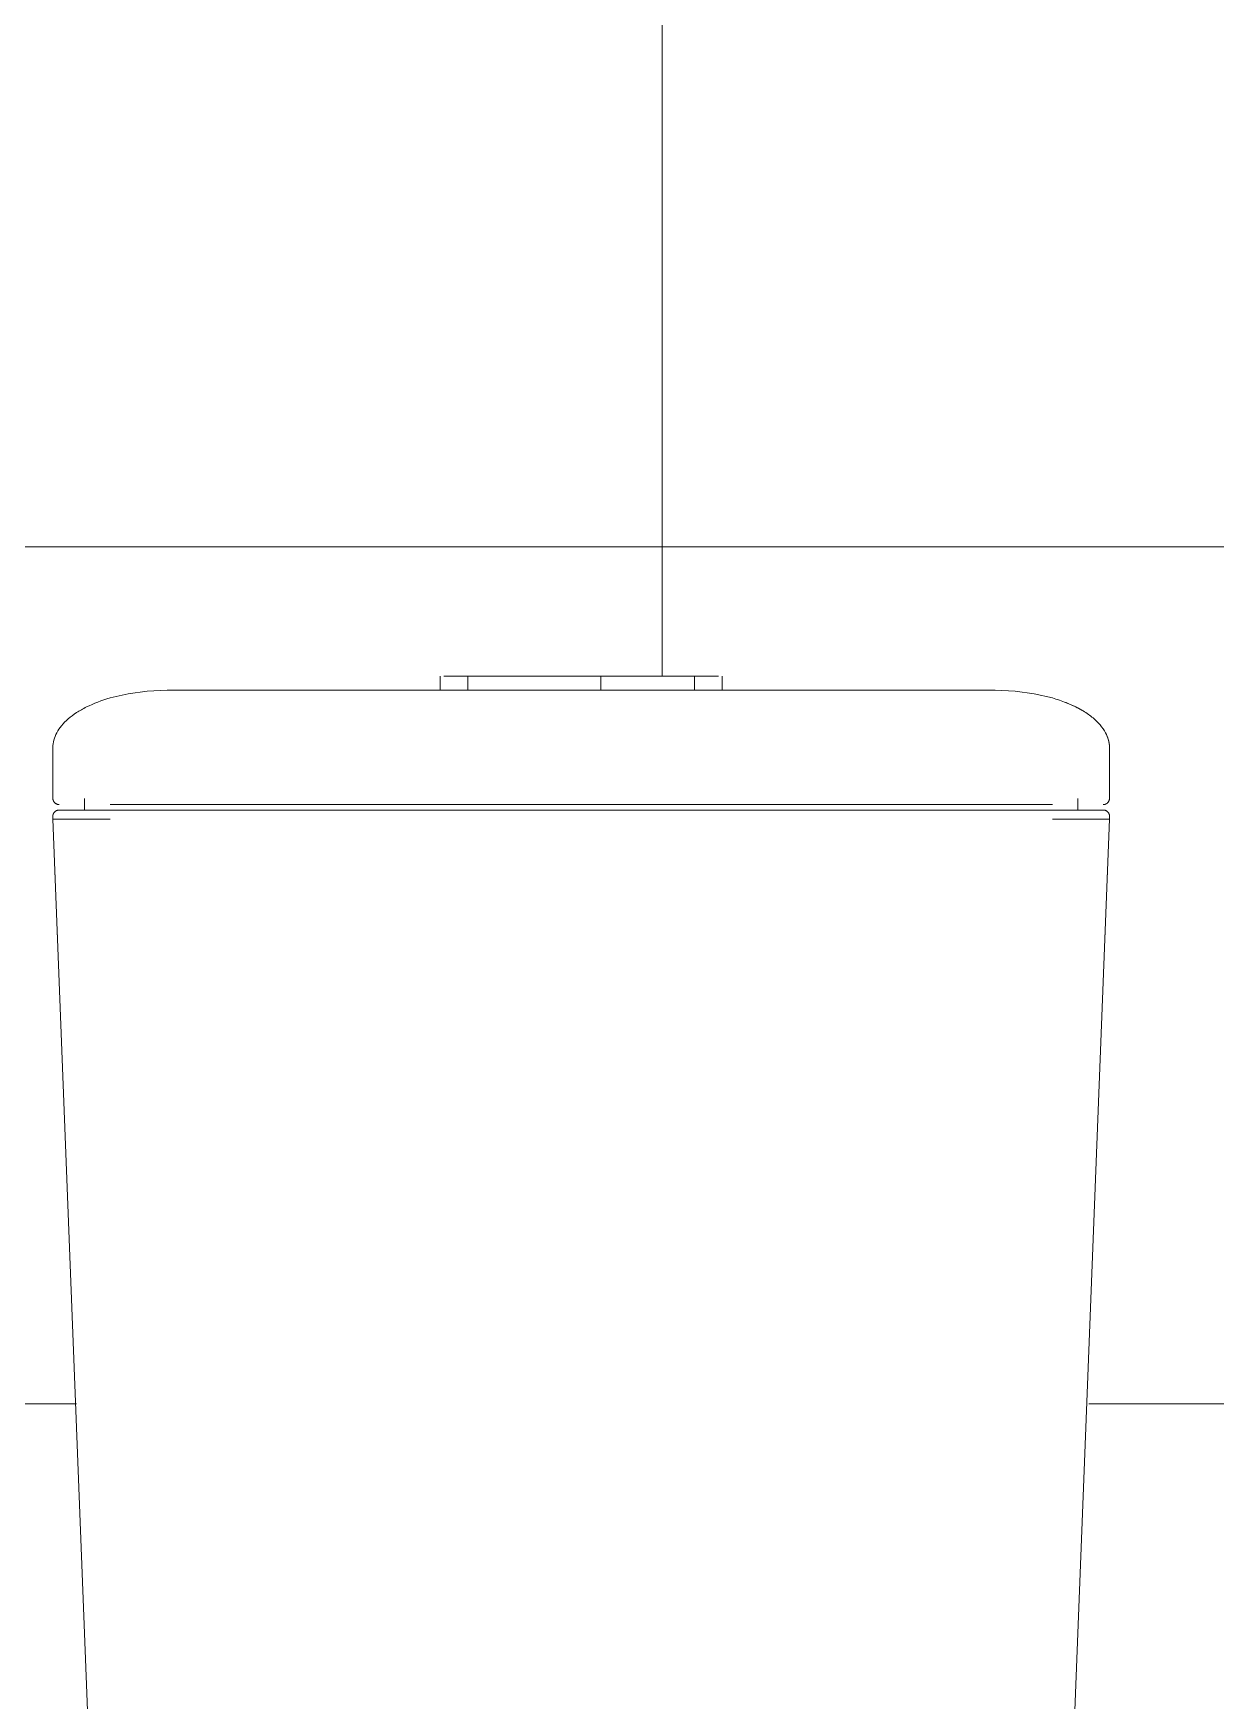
# Model space of a CAD drawing. Header units: millimetres. Extents: x -25665 to 60211, y -6376 to 13478.
# Drawn here: x 3127 to 3541, y 916 to 1500 of the extents above; entities that cross this region are included whole.
import ezdxf

# ---------------------------------------------------------------- set-up
doc = ezdxf.new("R2010")
doc.units = ezdxf.units.MM
doc.layers.add('A-WALL-PATT', color=111, linetype='Continuous', lineweight=18)
doc.layers.add('P-SANR-FIXT', color=6, linetype='Continuous', lineweight=9)

# ---------------------------------------------------------------- blocks, each defined once
blk = doc.blocks.new('Water_Closet_Toilet_19179 - 540 x 360mm-V7-Section - A')
at = {"layer": 'P-SANR-FIXT'}
for p, q in [((3269.64, 1275), (3269.64, 1270)), ((3270.93, 1275), (3279.33, 1275)), ((3279.33, 1275), (3325.88, 1275)), ((3279.33, 1275), (3279.33, 1270)), ((3325.88, 1275), (3358.66, 1275)), ((3325.88, 1270), (3325.88, 1275)), ((3325.88, 1270), (3325.88, 1275)), ((3358.66, 1275), (3367.06, 1275)), ((3358.66, 1275), (3358.66, 1270)), ((3368.35, 1270), (3368.35, 1275)), ((3174, 1270), (3464, 1270)), ((3134, 1250), (3134, 1232.17)), ((3504, 1232.17), (3504, 1250)), ((3145.11, 1232.17), (3145.11, 1228.1)), ((3492.88, 1228.1), (3492.88, 1232.17)), ((3154, 1228.1), (3145.11, 1228.1)), ((3154, 1230), (3484, 1230)), ((3484, 1228.1), (3154, 1228.1)), ((3492.88, 1228.1), (3484, 1228.1)), ((3133.97, 1225.75), (3134, 1224.89)), ((3134, 1224.89), (3147.59, 875)), ((3135.86, 1176.91), (3134, 1224.89)), ((3139.86, 1224.89), (3134, 1224.89)), ((3134, 1224.89), (3134.07, 1224.89)), ((3154, 1224.89), (3139.86, 1224.89)), ((3498.14, 1224.89), (3484, 1224.89)), ((3490.41, 875), (3504, 1224.89)), ((3504, 1224.89), (3498.14, 1224.89)), ((3504, 1224.89), (3502.13, 1176.91)), ((3503.92, 1224.89), (3504, 1224.89)), ((3504, 1224.89), (3504.03, 1225.75))]:
    blk.add_line(p, q, dxfattribs=at)
at = {"layer": 'P-SANR-FIXT', "flags": 128}
for points in [[(3174, 1270), (3167.05, 1269.7), (3160.32, 1268.79), (3154, 1267.32)], [(3484, 1267.32), (3477.68, 1268.79), (3470.94, 1269.7), (3464, 1270)], [(3136.17, 1230), (3136.08, 1230), (3136, 1230.01), (3135.91, 1230.02), (3135.83, 1230.03), (3135.74, 1230.04), (3135.66, 1230.06), (3135.57, 1230.08), (3135.49, 1230.11), (3135.41, 1230.14), (3135.33, 1230.17), (3135.25, 1230.21), (3135.17, 1230.25), (3135.09, 1230.29), (3135.02, 1230.33), (3134.94, 1230.38), (3134.87, 1230.43), (3134.81, 1230.48), (3134.74, 1230.54), (3134.67, 1230.6), (3134.61, 1230.66), (3134.55, 1230.72), (3134.5, 1230.79), (3134.44, 1230.86), (3134.39, 1230.93), (3134.34, 1231), (3134.3, 1231.07), (3134.26, 1231.15), (3134.22, 1231.23), (3134.18, 1231.31), (3134.15, 1231.39), (3134.12, 1231.47), (3134.09, 1231.55), (3134.07, 1231.63), (3134.05, 1231.72), (3134.03, 1231.8), (3134.02, 1231.89), (3134.01, 1231.98), (3134, 1232.06), (3134, 1232.15)], [(3504, 1232.09), (3503.99, 1232), (3503.98, 1231.91), (3503.97, 1231.83), (3503.96, 1231.74), (3503.94, 1231.66), (3503.91, 1231.57), (3503.89, 1231.49), (3503.86, 1231.41), (3503.83, 1231.33), (3503.79, 1231.25), (3503.75, 1231.17), (3503.71, 1231.09), (3503.67, 1231.02), (3503.62, 1230.95), (3503.57, 1230.88), (3503.52, 1230.81), (3503.46, 1230.74), (3503.4, 1230.68), (3503.34, 1230.61), (3503.28, 1230.55), (3503.21, 1230.5), (3503.14, 1230.44), (3503.07, 1230.39), (3503, 1230.34), (3502.93, 1230.3), (3502.85, 1230.26), (3502.77, 1230.22), (3502.69, 1230.18), (3502.61, 1230.15), (3502.53, 1230.12), (3502.45, 1230.09), (3502.36, 1230.07), (3502.28, 1230.05), (3502.19, 1230.03), (3502.11, 1230.02), (3502.02, 1230.01), (3501.94, 1230), (3501.85, 1230), (3501.83, 1230)], [(3133.97, 1225.75), (3133.96, 1225.84), (3133.97, 1225.93), (3133.97, 1226.02), (3133.98, 1226.11), (3133.99, 1226.2), (3134.01, 1226.29), (3134.03, 1226.38), (3134.05, 1226.47), (3134.08, 1226.55), (3134.11, 1226.64), (3134.14, 1226.72), (3134.18, 1226.8), (3134.22, 1226.89), (3134.26, 1226.97), (3134.31, 1227.04), (3134.36, 1227.12), (3134.41, 1227.19), (3134.47, 1227.26), (3134.53, 1227.33), (3134.59, 1227.4), (3134.65, 1227.46), (3134.72, 1227.53), (3134.79, 1227.58), (3134.86, 1227.64), (3134.93, 1227.69), (3135.01, 1227.74), (3135.08, 1227.79), (3135.16, 1227.84), (3135.24, 1227.88), (3135.33, 1227.92), (3135.41, 1227.95), (3135.5, 1227.98), (3135.58, 1228.01), (3135.67, 1228.03), (3135.76, 1228.05), (3135.85, 1228.07), (3135.94, 1228.08), (3136.03, 1228.09), (3136.12, 1228.1), (3136.21, 1228.1), (3136.23, 1228.1)], [(3154, 1228.1), (3153.29, 1228.1), (3152.58, 1228.1), (3151.87, 1228.1), (3151.17, 1228.1), (3150.47, 1228.1), (3149.77, 1228.1), (3149.09, 1228.1), (3148.41, 1228.1), (3147.74, 1228.1), (3147.08, 1228.1), (3146.43, 1228.1), (3145.79, 1228.1), (3145.17, 1228.1), (3144.56, 1228.1), (3143.97, 1228.1), (3143.39, 1228.1), (3142.83, 1228.1), (3142.28, 1228.1), (3141.76, 1228.1), (3141.25, 1228.1), (3140.77, 1228.1), (3140.3, 1228.1), (3139.86, 1228.1), (3139.44, 1228.1), (3139.05, 1228.1), (3138.67, 1228.1), (3138.33, 1228.1), (3138, 1228.1), (3137.71, 1228.1), (3137.44, 1228.1), (3137.19, 1228.1), (3136.97, 1228.1), (3136.78, 1228.1), (3136.62, 1228.1), (3136.49, 1228.1), (3136.38, 1228.1), (3136.3, 1228.1), (3136.25, 1228.1), (3136.23, 1228.1)], [(3136.23, 1228.1), (3136.24, 1228.1), (3136.29, 1228.1), (3136.36, 1228.1), (3136.46, 1228.1), (3136.58, 1228.1), (3136.74, 1228.1), (3136.92, 1228.1), (3137.13, 1228.1), (3137.37, 1228.1), (3137.63, 1228.1), (3137.92, 1228.1), (3138.24, 1228.1), (3138.58, 1228.1), (3138.94, 1228.1), (3139.33, 1228.1), (3139.75, 1228.1), (3140.18, 1228.1), (3140.64, 1228.1), (3141.12, 1228.1), (3141.62, 1228.1), (3142.14, 1228.1), (3142.68, 1228.1), (3143.23, 1228.1), (3143.81, 1228.1), (3144.4, 1228.1), (3145, 1228.1)], [(3501.77, 1228.1), (3501.75, 1228.1), (3501.71, 1228.1), (3501.64, 1228.1), (3501.54, 1228.1), (3501.41, 1228.1), (3501.26, 1228.1), (3501.08, 1228.1), (3500.87, 1228.1), (3500.63, 1228.1), (3500.37, 1228.1), (3500.08, 1228.1), (3499.76, 1228.1), (3499.42, 1228.1), (3499.05, 1228.1), (3498.66, 1228.1), (3498.25, 1228.1), (3497.82, 1228.1), (3497.36, 1228.1), (3496.88, 1228.1), (3496.38, 1228.1), (3495.86, 1228.1), (3495.32, 1228.1), (3494.76, 1228.1), (3494.19, 1228.1), (3493.6, 1228.1), (3492.99, 1228.1), (3492.37, 1228.1), (3491.74, 1228.1), (3491.09, 1228.1), (3490.44, 1228.1), (3489.77, 1228.1), (3489.09, 1228.1), (3488.41, 1228.1), (3487.72, 1228.1), (3487.02, 1228.1), (3486.32, 1228.1), (3485.61, 1228.1), (3484.9, 1228.1), (3484.19, 1228.1), (3484, 1228.1)], [(3492.83, 1228.1), (3493.44, 1228.1), (3494.03, 1228.1), (3494.61, 1228.1), (3495.17, 1228.1), (3495.72, 1228.1), (3496.24, 1228.1), (3496.75, 1228.1), (3497.23, 1228.1), (3497.69, 1228.1), (3498.14, 1228.1), (3498.56, 1228.1), (3498.95, 1228.1), (3499.32, 1228.1), (3499.67, 1228.1), (3499.99, 1228.1), (3500.29, 1228.1), (3500.56, 1228.1), (3500.81, 1228.1), (3501.02, 1228.1), (3501.21, 1228.1), (3501.38, 1228.1), (3501.51, 1228.1), (3501.62, 1228.1), (3501.7, 1228.1), (3501.75, 1228.1), (3501.77, 1228.1)], [(3501.77, 1228.1), (3501.86, 1228.1), (3501.95, 1228.1), (3502.04, 1228.09), (3502.13, 1228.07), (3502.22, 1228.06), (3502.31, 1228.04), (3502.39, 1228.01), (3502.48, 1227.99), (3502.57, 1227.96), (3502.65, 1227.92), (3502.73, 1227.89), (3502.81, 1227.85), (3502.89, 1227.8), (3502.97, 1227.76), (3503.05, 1227.71), (3503.12, 1227.65), (3503.19, 1227.6), (3503.26, 1227.54), (3503.33, 1227.48), (3503.39, 1227.42), (3503.46, 1227.35), (3503.51, 1227.28), (3503.57, 1227.21), (3503.62, 1227.14), (3503.67, 1227.06), (3503.72, 1226.98), (3503.77, 1226.91), (3503.81, 1226.82), (3503.85, 1226.74), (3503.88, 1226.66), (3503.91, 1226.57), (3503.94, 1226.49), (3503.96, 1226.4), (3503.98, 1226.31), (3504, 1226.22), (3504.01, 1226.13), (3504.02, 1226.04), (3504.03, 1225.95), (3504.03, 1225.86), (3504.03, 1225.77), (3504.03, 1225.75)]]:
    blk.add_lwpolyline(points, dxfattribs=at)
at = {"layer": 'P-SANR-FIXT'}
blk.add_open_spline([(3154, 1267.32), (3151.09, 1266.47), (3146.86, 1264.88), (3142.19, 1262.22), (3139.25, 1260.03), (3136.9, 1257.64), (3134.68, 1254.33), (3134, 1251.74), (3134, 1250)], degree=3, knots=[0, 0, 0, 0, 0.25, 0.375, 0.5, 0.625, 0.75, 1, 1, 1, 1], dxfattribs=at)
for points in [[(3504, 1250), (3504, 1251), (3503.7, 1252.96), (3502.39, 1255.88), (3500.2, 1258.69), (3497.16, 1261.32), (3493.36, 1263.7), (3488.91, 1265.75), (3485.65, 1266.84), (3484, 1267.32)], [(3488.27, 1265.89), (3489.65, 1265.37), (3492.3, 1264.22), (3494.64, 1262.89), (3495.71, 1262.19)], [(3502.65, 1255.14), (3503.55, 1253.47), (3504, 1251.74), (3504, 1250)]]:
    blk.add_open_spline(points, degree=3, dxfattribs=at)

msp = doc.modelspace()

# ---------------------------------------------------------------- hatches: boundary and pattern name
at = {"layer": 'A-WALL-PATT', "lineweight": 9}
h = msp.add_hatch(dxfattribs=at)
h.set_pattern_fill('FP_11', color=256, style=0, pattern_type=2)
h.set_pattern_definition([(0, (2747.17, 420), (0, 300), []), (90, (2747.17, 420), (-300, 2e-14), [])])
h.paths.add_polyline_path([(3508.69, 864.28), (3489.99, 864.28), (3490.86, 860), (3499.07, 859.22), (3507.88, 857.53), (3507.88, 854.33), (3508.69, 854.33), (3508.69, 856.76)])
h.paths.add_polyline_path([(2842.17, 450), (3160.56, 450), (3156.35, 452.3), (3155.57, 454.65), (3130.35, 834.78), (3135.63, 838.79), (3149, 838.79), (3148.07, 840), (3136.24, 841.1), (3130.12, 842.47), (3130.12, 845.67), (3129.3, 845.67), (3130.12, 854.33), (3130.59, 855.47), (3130.85, 857.84), (3135.63, 858.83), (3148.12, 861.45), (3147.11, 864.28), (3129.3, 864.79), (3130.12, 869.33), (3130.85, 869.33), (3130.85, 872.84), (3135.63, 873.83), (3147.59, 875), (3134.68, 1224.89), (3150.23, 1225.76), (3150.11, 1228.1), (3145.11, 1228.1), (3144, 1232.17), (3134, 1232.17), (3134.68, 1253.46), (3137.02, 1257.62), (3144, 1263.16), (3149.73, 1265.9), (3160.32, 1268.79), (3174, 1270), (3270.93, 1270), (3270.93, 1275), (3367.06, 1275), (3367.06, 1270), (3474.16, 1269.27), (3484, 1267.32), (3494, 1263.17), (3500.06, 1258.66), (3503.56, 1252.96), (3504, 1250), (3503.32, 1232.17), (3492.88, 1231.61), (3492.16, 1228.1), (3490.28, 1227.22), (3490.28, 1225.75), (3503.92, 1224.89), (3491.7, 875), (3499.07, 874.22), (3507.88, 872.53), (3507.88, 869.33), (3508.69, 869.33), (3507.88, 845.67), (3507.14, 845.67), (3507.14, 842.16), (3502.37, 841.17), (3491.7, 838.79), (3503.91, 838.79), (3508.69, 833.66), (3482.42, 454.65), (3477.44, 450), (4352.17, 450), (4352.17, 2820), (2842.17, 2820), (2842.17, 1096.01)])
h.paths.add_polyline_path([(2975.17, 654.95), (2974.9, 654.95), (2974.9, 650.75)])
h.paths.add_polyline_path([(3029.91, 595.6), (3006.5, 595.6), (2981.18, 608.49), (2965.2, 628.54), (2959.17, 654.95), (2960.24, 704.1), (2974.1, 704.1), (2975.17, 654.95), (2981.18, 632.51), (2999.51, 615.58), (3020.05, 610.07), (3043.09, 616.68), (3058.92, 632.51), (3064.93, 654.95), (3064.05, 971.72), (3057.53, 976.66), (3055.27, 979.55), (3053.71, 983.46), (3052.17, 990), (3055.27, 1000.45), (3060.1, 1005.94), (3061.94, 1008.28), (3061.44, 1017.95), (3083.94, 1017.95), (3083.22, 1006.55), (3087.57, 1002.76), (3090.63, 996.54), (3092.17, 990), (3090.53, 983.19), (3086.45, 976.39), (3080.66, 970.7), (3080.93, 970.7), (3079.86, 654.95), (3077.33, 639.16), (3074.44, 627.96), (3056.32, 606.54), (3033.6, 595.6)])
h.paths.add_polyline_path([(2966.45, 705.1), (2955.17, 705.1), (2955.17, 708.72), (2950.74, 713.45), (2948.56, 721.51), (2937.03, 733.83), (2932.7, 750), (2936.24, 767.24), (2934.62, 777.21), (2937.54, 781.82), (2941.03, 783.36), (2944.83, 783.14), (2952.99, 780.68), (2967.18, 784.48), (2984.42, 779.86), (2997.43, 767.24), (3006.65, 763.35), (3008.6, 755.57), (3006.51, 751.98), (3000.19, 744.5), (2997.04, 732.76), (2982.76, 719.69), (2976.68, 717.1), (2975.66, 716.6), (2979.17, 715.61), (2978.18, 705.1), (2967.17, 705.1)])
h.paths.add_polyline_path([(2981.82, 725.84), (2985.27, 728.1), (2982.76, 726.53), (2982.12, 726.06)])
h.paths.add_polyline_path([(2942.51, 737.15), (2939.67, 741.38), (2939.67, 741.06), (2942.45, 737.24)])
h.paths.add_polyline_path([(2985.72, 771.27), (2982.51, 773.94), (2984.18, 772.42), (2984.88, 771.9)])
h.paths.add_polyline_path([(2963.43, 777.7), (2969.78, 777.91), (2965.53, 778.39)])
h.paths.add_polyline_path([(3664.55, 999.2), (3595.02, 1000.36), (3595.02, 1024.6), (3575.97, 1024.6), (3575.97, 1075.4), (3595.02, 1075.4), (3595.02, 1100.8), (3709.32, 1100.8), (3709.32, 1075.4), (3728.37, 1075.4), (3728.01, 1024.6), (3709.32, 1024.6), (3709.32, 999.2)])
h.paths.add_polyline_path([(3062.51, 1018.7), (3062.21, 1018.7), (3063.33, 1021.4), (3082.13, 1021.4), (3081.01, 1018.7), (3062.71, 1018.7)])
h.paths.add_polyline_path([(3080.5, 1021.9), (3063.59, 1022.71), (3062.51, 1023.59), (3059.67, 1023.59), (3055.5, 1111.92), (3054.03, 1114.68), (3051.3, 1118.89), (3049.24, 1121.73), (3049.24, 1136.63), (3059.27, 1149.1), (3073.23, 1153.14), (3080.48, 1151.13), (3090.31, 1143.68), (3093.38, 1139), (3095.1, 1136.63), (3094.01, 1120.22), (3088.8, 1111.43), (3087.28, 1089.45), (3083.94, 1023.59), (3081.7, 1022.71), (3080.99, 1021.9)])
h.paths.add_polyline_path([(3991.43, 1401.21), (3989.75, 1403.34), (3994.5, 1403.34), (3991.58, 1401.31)])
h.paths.add_polyline_path([(3987.25, 1379.49), (3982.42, 1379.49), (3983.07, 1401.21), (3992.08, 1401.21), (3991.35, 1379.49), (3988.54, 1379.49)])
h.paths.add_polyline_path([(4183.07, 1401.21), (4189.75, 1402.06), (4186.04, 1402.72), (4183.71, 1401.54)])
h.paths.add_polyline_path([(4187.25, 1379.49), (4182.42, 1380.59), (4182.42, 1401.66), (4181.89, 1403.34), (4194.5, 1403.34), (4192.08, 1401.21), (4191.35, 1379.49), (4188.54, 1379.49)])
h.paths.add_polyline_path([(4087.25, 1154.56), (4063, 1155.7), (4061.35, 1155.87), (4007.93, 1167.75), (3961.22, 1188.91), (3918.41, 1220.69), (3885.72, 1256.76), (3858.58, 1304.49), (3843.45, 1349.52), (3962.52, 1349.52), (3980.66, 1378.99), (3994.89, 1378.91), (3994.89, 1377.78), (3997.32, 1374.77), (4011.98, 1349.52), (4074.55, 1349.99), (4074.55, 1359.52), (4077.96, 1359.52), (4079.04, 1502.48), (4078.87, 1507.23), (4077.78, 1515.89), (4079.27, 1552.03), (4080.68, 1554.88), (4087.25, 1557.97), (4094.79, 1553.35), (4096.54, 1546.58), (4095.9, 1540.8), (4096.2, 1511.75), (4095.47, 1502.48), (4096.54, 1478.58), (4096.54, 1359.52), (4099.95, 1359.52), (4100.33, 1349.52), (4162.52, 1349.52), (4180.66, 1378.99), (4194.89, 1378.91), (4194.89, 1377.78), (4196.03, 1376.99), (4211.98, 1349.52), (4331.13, 1349.52), (4314.56, 1300.45), (4288.24, 1255.85), (4251.98, 1216.69), (4211.22, 1187.43), (4163.83, 1166.54), (4106.4, 1155.26), (4087.25, 1154.56)])
h.paths.add_polyline_path([(3983.07, 1401.21), (3981.88, 1403.34), (3985.96, 1402.68), (3983.71, 1401.54)])
h.paths.add_polyline_path([(3994.32, 1415), (3994.32, 1415.02), (3994.32, 1433.36)])
h.paths.add_polyline_path([(3995.25, 1403.51), (3992.13, 1403.69), (3993.25, 1415), (3998.18, 1414.81), (4023.87, 1412.19), (4023.87, 1409.02), (4021.16, 1406.03), (3995.84, 1403.52)])
h.paths.add_polyline_path([(4194.32, 1415), (4194.32, 1415.02), (4194.32, 1433.36)])
h.paths.add_polyline_path([(4195.25, 1403.51), (4192.13, 1403.69), (4193.25, 1415), (4198.18, 1414.81), (4223.87, 1412.19), (4223.87, 1409.02), (4221.16, 1406.03), (4195.84, 1403.52)])
h.paths.add_polyline_path([(4179.25, 1403.51), (4163.48, 1404.98), (4153.34, 1406.03), (4150.63, 1409.02), (4150.63, 1412.19), (4182.37, 1414.81), (4181.25, 1403.51), (4180, 1403.51)])
h.paths.add_polyline_path([(3981.25, 1403.51), (3976.32, 1403.69), (3953.34, 1406.03), (3950.63, 1409.02), (3950.63, 1412.19), (3982.37, 1414.81), (3981.87, 1403.52)])
h.paths.add_polyline_path([(3991.65, 1403.69), (3990.05, 1406.03), (3990.85, 1413.66), (3991.65, 1414.81)])
h.paths.add_polyline_path([(3983.75, 1413.52), (3988.17, 1415), (3989.86, 1413.61), (3984.45, 1413.59)])
h.paths.add_polyline_path([(3982.85, 1403.69), (3983.75, 1413.52), (3984.64, 1412.19), (3983.65, 1404.84)])
h.paths.add_polyline_path([(4190.76, 1413.52), (4191.65, 1414.81), (4190.76, 1404.98), (4190.05, 1406.03), (4190.05, 1412.47)])
h.paths.add_polyline_path([(4183.75, 1413.52), (4188.17, 1415), (4189.86, 1413.61), (4184.45, 1413.59)])
h.paths.add_polyline_path([(4182.85, 1403.69), (4183.75, 1413.52), (4184.64, 1412.19), (4183.65, 1404.84)])
h.paths.add_polyline_path([(2999.96, 2841), (4352.17, 2841), (4352.17, 3120), (2842.17, 3120), (2842.17, 2841), (2902.99, 2841)])

# ---------------------------------------------------------------- block references
at = {"layer": 'P-SANR-FIXT'}
msp.add_blockref('Water_Closet_Toilet_19179 - 540 x 360mm-V7-Section - A', (0, 0), dxfattribs=at)

doc.saveas('drawing.dxf')
